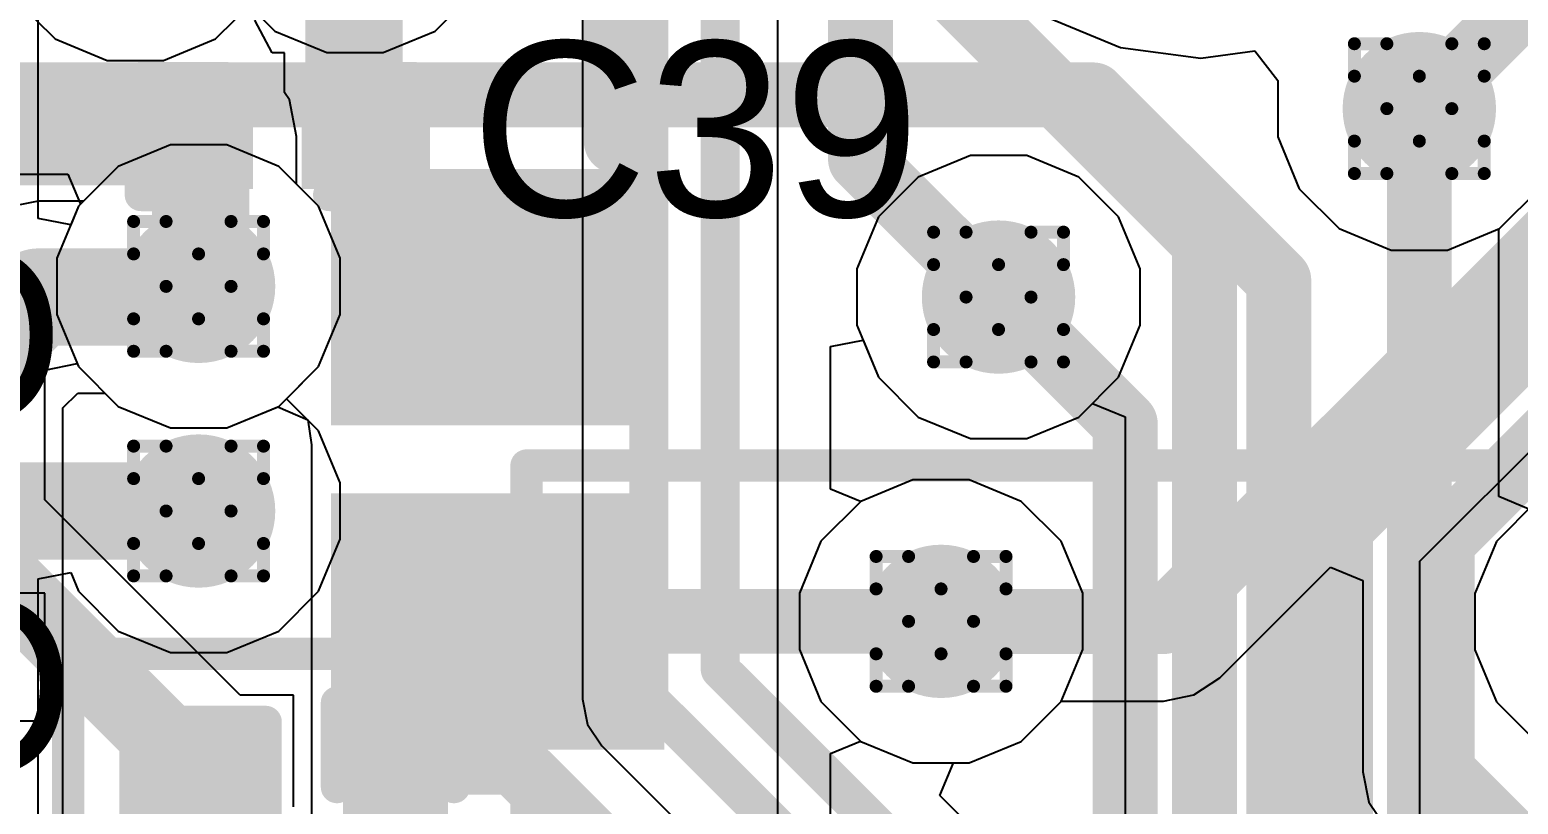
# Model space of a CAD drawing. Header units: inches. Extents: x -6 to 328, y -6 to 90.
# Drawn here: x 27.49 to 33.31, y 23.07 to 26.1 of the extents above; entities that cross this region are included whole.
import ezdxf

# ---------------------------------------------------------------- set-up
doc = ezdxf.new("R2010")
doc.units = ezdxf.units.IN
for name, color, linetype in [('Bottom Layer', 5, 'Continuous'), ('Bottom Overlay', 54, 'Continuous'), ('Bottom Paste', 16, 'Continuous'), ('Bottom Solder', 6, 'Continuous'), ('Designators', 56, 'Continuous'), ('Drill Drawing', 1, 'Continuous'), ('GND', 76, 'Continuous'), ('PWR', 16, 'Continuous'), ('Top Layer', 1, 'Continuous'), ('Top Overlay', 2, 'Continuous'), ('Top Paste', 8, 'Continuous'), ('Top Solder', 216, 'Continuous'), ('Via Holes', 16, 'Continuous')]:
    doc.layers.add(name, color=color, linetype=linetype)
doc.styles.add('Arial', font='', dxfattribs={"height": 0.2})
doc.styles.get('Arial').set_extended_font_data('Arial')

# ---------------------------------------------------------------- blocks, each defined once
blk = doc.blocks.new('R___0201_15')
at = {"layer": 'Top Layer'}
for points in [[(-0.41, 0.185), (-0.14, 0.185), (-0.14, -0.185), (-0.41, -0.185)], [(0.14, 0.185), (0.41, 0.185), (0.41, -0.185), (0.14, -0.185)]]:
    blk.add_hatch(color=1, dxfattribs=at).paths.add_polyline_path(points)
at = {"layer": 'Top Paste'}
for points in [[(-0.41, 0.185), (-0.14, 0.185), (-0.14, -0.185), (-0.41, -0.185)], [(0.14, 0.185), (0.41, 0.185), (0.41, -0.185), (0.14, -0.185)]]:
    blk.add_hatch(color=8, dxfattribs=at).paths.add_polyline_path(points)
at = {"layer": 'Top Solder'}
for points in [[(-0.465, 0.24), (-0.085, 0.24), (-0.085, -0.24), (-0.465, -0.24)], [(0.085, 0.24), (0.465, 0.24), (0.465, -0.24), (0.085, -0.24)]]:
    blk.add_hatch(color=216, dxfattribs=at).paths.add_polyline_path(points)
at = {"layer": 'Top Overlay', "const_width": 0.127}
for points in [[(0.4826, 0.254), (-0.4826, 0.254)], [(-0.4826, -0.254), (-0.4826, 0.254)], [(0.4826, -0.254), (0.4826, 0.254)], [(0.4826, -0.254), (-0.4826, -0.254)]]:
    blk.add_lwpolyline(points, dxfattribs=at)
at = {"layer": 'Top Overlay', "const_width": 0.0635}
for points in [[(-0.5143, 0.254, 1), (-0.4508, 0.254, 1)], [(-0.5143, 0.254, 1), (-0.4508, 0.254, 1)], [(0.4508, 0.254, 1), (0.5143, 0.254, 1)], [(0.4508, 0.254, 1), (0.5143, 0.254, 1)], [(-0.5143, -0.254, 1), (-0.4508, -0.254, 1)], [(-0.5143, -0.254, 1), (-0.4508, -0.254, 1)], [(0.4508, -0.254, 1), (0.5143, -0.254, 1)], [(0.4508, -0.254, 1), (0.5143, -0.254, 1)]]:
    blk.add_lwpolyline(points, format="xyb", close=True, dxfattribs=at)
blk = doc.blocks.new('M55_7013242R_B_49')
at = {"layer": 'Bottom Layer'}
for points in [[(-9.925, -2.2), (-9.125, -2.2), (-9.125, -3.3), (-9.925, -3.3)], [(-8.655, -2.2), (-7.855, -2.2), (-7.855, -3.3), (-8.655, -3.3)]]:
    blk.add_hatch(color=5, dxfattribs=at).paths.add_polyline_path(points)
at = {"layer": 'Bottom Paste'}
for points in [[(-9.925, -2.2), (-9.125, -2.2), (-9.125, -3.3), (-9.925, -3.3)], [(-8.655, -2.2), (-7.855, -2.2), (-7.855, -3.3), (-8.655, -3.3)]]:
    blk.add_hatch(color=16, dxfattribs=at).paths.add_polyline_path(points)
at = {"layer": 'Bottom Solder'}
for points in [[(-10.0266, -2.0984), (-9.0234, -2.0984), (-9.0234, -3.4016), (-10.0266, -3.4016)], [(-8.7566, -2.0984), (-7.7534, -2.0984), (-7.7534, -3.4016), (-8.7566, -3.4016)]]:
    blk.add_hatch(color=6, dxfattribs=at).paths.add_polyline_path(points)
at = {"layer": 'Bottom Overlay', "const_width": 0.254}
blk.add_lwpolyline([(-10.1346, -2.286), (-11.2014, -2.286)], dxfattribs=at)
at = {"layer": 'Bottom Overlay', "const_width": 0.127}
blk.add_lwpolyline([(-10.1981, -2.286, 1), (-10.0711, -2.286, 1)], format="xyb", close=True, dxfattribs=at)
blk = doc.blocks.new('CAP_0201_61')
at = {"layer": 'Top Layer'}
for points in [[(-0.45, 0.15), (-0.15, 0.15), (-0.15, -0.15), (-0.45, -0.15)], [(0.15, 0.15), (0.45, 0.15), (0.45, -0.15), (0.15, -0.15)]]:
    blk.add_hatch(color=1, dxfattribs=at).paths.add_polyline_path(points)
at = {"layer": 'Top Paste'}
for points in [[(-0.45, 0.15), (-0.15, 0.15), (-0.15, -0.15), (-0.45, -0.15)], [(0.15, 0.15), (0.45, 0.15), (0.45, -0.15), (0.15, -0.15)]]:
    blk.add_hatch(color=8, dxfattribs=at).paths.add_polyline_path(points)
at = {"layer": 'Top Solder'}
for points in [[(-0.505, 0.205), (-0.095, 0.205), (-0.095, -0.205), (-0.505, -0.205)], [(0.095, 0.205), (0.505, 0.205), (0.505, -0.205), (0.095, -0.205)]]:
    blk.add_hatch(color=216, dxfattribs=at).paths.add_polyline_path(points)
at = {"layer": 'Top Overlay', "const_width": 0.127}
for points in [[(-0.5334, -0.2286), (-0.5334, 0.2286)], [(-0.5334, 0.2286), (-0.2032, 0.2286)], [(0.2032, 0.2286), (0.5334, 0.2286)], [(0.5334, -0.2286), (0.5334, 0.2286)], [(-0.5334, -0.2286), (-0.2032, -0.2286)], [(0.2032, -0.2286), (0.5334, -0.2286)]]:
    blk.add_lwpolyline(points, dxfattribs=at)
at = {"layer": 'Top Overlay', "const_width": 0.0635}
for points in [[(-0.5651, 0.2286, 1), (-0.5016, 0.2286, 1)], [(-0.5651, 0.2286, 1), (-0.5016, 0.2286, 1)], [(-0.2349, 0.2286, 1), (-0.1714, 0.2286, 1)], [(0.1714, 0.2286, 1), (0.2349, 0.2286, 1)], [(0.5016, 0.2286, 1), (0.5651, 0.2286, 1)], [(0.5016, 0.2286, 1), (0.5651, 0.2286, 1)], [(-0.5651, -0.2286, 1), (-0.5016, -0.2286, 1)], [(-0.5651, -0.2286, 1), (-0.5016, -0.2286, 1)], [(-0.2349, -0.2286, 1), (-0.1714, -0.2286, 1)], [(0.1714, -0.2286, 1), (0.2349, -0.2286, 1)], [(0.5016, -0.2286, 1), (0.5651, -0.2286, 1)], [(0.5016, -0.2286, 1), (0.5651, -0.2286, 1)]]:
    blk.add_lwpolyline(points, format="xyb", close=True, dxfattribs=at)
blk = doc.blocks.new('CAP_0201_64')
at = {"layer": 'Top Layer'}
for points in [[(-0.45, 0.15), (-0.15, 0.15), (-0.15, -0.15), (-0.45, -0.15)], [(0.15, 0.15), (0.45, 0.15), (0.45, -0.15), (0.15, -0.15)]]:
    blk.add_hatch(color=1, dxfattribs=at).paths.add_polyline_path(points)
at = {"layer": 'Top Paste'}
for points in [[(-0.45, 0.15), (-0.15, 0.15), (-0.15, -0.15), (-0.45, -0.15)], [(0.15, 0.15), (0.45, 0.15), (0.45, -0.15), (0.15, -0.15)]]:
    blk.add_hatch(color=8, dxfattribs=at).paths.add_polyline_path(points)
at = {"layer": 'Top Solder'}
for points in [[(-0.505, 0.205), (-0.095, 0.205), (-0.095, -0.205), (-0.505, -0.205)], [(0.095, 0.205), (0.505, 0.205), (0.505, -0.205), (0.095, -0.205)]]:
    blk.add_hatch(color=216, dxfattribs=at).paths.add_polyline_path(points)
at = {"layer": 'Top Overlay', "const_width": 0.127}
for points in [[(-0.5334, 0.2286), (-0.5334, -0.2286)], [(-0.5334, 0.2286), (-0.2032, 0.2286)], [(0.2032, 0.2286), (0.5334, 0.2286)], [(0.5334, 0.2286), (0.5334, -0.2286)], [(-0.5334, -0.2286), (-0.2032, -0.2286)], [(0.2032, -0.2286), (0.5334, -0.2286)]]:
    blk.add_lwpolyline(points, dxfattribs=at)
at = {"layer": 'Top Overlay', "const_width": 0.0635}
for points in [[(-0.5651, 0.2286, 1), (-0.5016, 0.2286, 1)], [(-0.5651, 0.2286, 1), (-0.5016, 0.2286, 1)], [(-0.2349, 0.2286, 1), (-0.1714, 0.2286, 1)], [(0.1714, 0.2286, 1), (0.2349, 0.2286, 1)], [(0.5016, 0.2286, 1), (0.5651, 0.2286, 1)], [(0.5016, 0.2286, 1), (0.5651, 0.2286, 1)], [(-0.5651, -0.2286, 1), (-0.5016, -0.2286, 1)], [(-0.5651, -0.2286, 1), (-0.5016, -0.2286, 1)], [(-0.2349, -0.2286, 1), (-0.1714, -0.2286, 1)], [(0.1714, -0.2286, 1), (0.2349, -0.2286, 1)], [(0.5016, -0.2286, 1), (0.5651, -0.2286, 1)], [(0.5016, -0.2286, 1), (0.5651, -0.2286, 1)]]:
    blk.add_lwpolyline(points, format="xyb", close=True, dxfattribs=at)

msp = doc.modelspace()

# ---------------------------------------------------------------- hatches: boundary and pattern name
at = {"layer": 'Bottom Layer'}
h = msp.add_hatch(color=5, dxfattribs=at)
edge = h.paths.add_edge_path()
edge.add_arc((32.9234, 25.796), 0.3, 0, 360)
h = msp.add_hatch(color=5, dxfattribs=at)
edge = h.paths.add_edge_path()
edge.add_arc((28.1493, 25.1004), 0.3, 0, 360)
h = msp.add_hatch(color=5, dxfattribs=at)
edge = h.paths.add_edge_path()
edge.add_arc((31.2778, 25.0585), 0.3, 0, 360)
h = msp.add_hatch(color=5, dxfattribs=at)
edge = h.paths.add_edge_path()
edge.add_arc((28.1493, 24.2212), 0.3, 0, 360)
h = msp.add_hatch(color=5, dxfattribs=at)
edge = h.paths.add_edge_path()
edge.add_arc((31.053, 23.7894), 0.3, 0, 360)
at = {"layer": 'GND'}
h = msp.add_hatch(color=76, dxfattribs=at)
edge = h.paths.add_edge_path()
edge.add_arc((32.9234, 25.796), 0.3, 0, 360)
h = msp.add_hatch(color=76, dxfattribs=at)
edge = h.paths.add_edge_path()
edge.add_arc((28.1493, 25.1004), 0.3, 0, 360)
h = msp.add_hatch(color=76, dxfattribs=at)
edge = h.paths.add_edge_path()
edge.add_arc((31.2778, 25.0585), 0.3, 0, 360)
h = msp.add_hatch(color=76, dxfattribs=at)
edge = h.paths.add_edge_path()
edge.add_arc((28.1493, 24.2212), 0.3, 0, 360)
h = msp.add_hatch(color=76, dxfattribs=at)
edge = h.paths.add_edge_path()
edge.add_arc((31.053, 23.7894), 0.3, 0, 360)
at = {"layer": 'PWR'}
h = msp.add_hatch(color=16, dxfattribs=at)
edge = h.paths.add_edge_path()
edge.add_arc((32.9234, 25.796), 0.3, 0, 360)
h = msp.add_hatch(color=16, dxfattribs=at)
edge = h.paths.add_edge_path()
edge.add_arc((28.1493, 25.1004), 0.3, 0, 360)
h = msp.add_hatch(color=16, dxfattribs=at)
edge = h.paths.add_edge_path()
edge.add_arc((31.2778, 25.0585), 0.3, 0, 360)
h = msp.add_hatch(color=16, dxfattribs=at)
edge = h.paths.add_edge_path()
edge.add_arc((28.1493, 24.2212), 0.3, 0, 360)
h = msp.add_hatch(color=16, dxfattribs=at)
edge = h.paths.add_edge_path()
edge.add_arc((31.053, 23.7894), 0.3, 0, 360)
at = {"layer": 'Top Layer'}
h = msp.add_hatch(color=1, dxfattribs=at)
edge = h.paths.add_edge_path()
edge.add_arc((32.9234, 25.796), 0.3, 0, 360)
h = msp.add_hatch(color=1, dxfattribs=at)
edge = h.paths.add_edge_path()
edge.add_arc((28.1493, 25.1004), 0.3, 0, 360)
h = msp.add_hatch(color=1, dxfattribs=at)
edge = h.paths.add_edge_path()
edge.add_arc((31.2778, 25.0585), 0.3, 0, 360)
h = msp.add_hatch(color=1, dxfattribs=at)
edge = h.paths.add_edge_path()
edge.add_arc((28.1493, 24.2212), 0.3, 0, 360)
h = msp.add_hatch(color=1, dxfattribs=at)
edge = h.paths.add_edge_path()
edge.add_arc((31.053, 23.7894), 0.3, 0, 360)
at = {"layer": 'Via Holes'}
h = msp.add_hatch(color=7, dxfattribs=at)
edge = h.paths.add_edge_path()
edge.add_arc((32.9234, 25.796), 0.15, 0, 360)
h = msp.add_hatch(color=7, dxfattribs=at)
edge = h.paths.add_edge_path()
edge.add_arc((28.1493, 25.1004), 0.15, 0, 360)
h = msp.add_hatch(color=7, dxfattribs=at)
edge = h.paths.add_edge_path()
edge.add_arc((31.2778, 25.0585), 0.15, 0, 360)
h = msp.add_hatch(color=7, dxfattribs=at)
edge = h.paths.add_edge_path()
edge.add_arc((28.1493, 24.2212), 0.15, 0, 360)
h = msp.add_hatch(color=7, dxfattribs=at)
edge = h.paths.add_edge_path()
edge.add_arc((31.053, 23.7894), 0.15, 0, 360)

# ---------------------------------------------------------------- linework, layer by layer
at = {"layer": 'Bottom Layer'}
for p, q in [((27.2841, 25.539), (27.6385, 25.539)), ((27.6385, 25.539), (27.6871, 25.4217)), ((33.2372, 25.3264), (33.393, 25.4822)), ((27.6796, 25.4142), (27.5953, 25.2106)), ((27.6871, 25.4217), (27.6796, 25.4142)), ((33.2341, 25.3251), (33.2372, 25.3264)), ((33.2341, 24.2775), (33.2341, 25.3251)), ((27.5953, 25.2106), (27.5953, 24.9902)), ((27.5953, 24.9902), (27.6796, 24.7866)), ((27.6796, 24.7866), (27.8355, 24.6307)), ((27.8355, 24.6307), (28.0391, 24.5464)), ((28.2595, 24.5464), (28.4596, 24.6293)), ((28.4596, 24.6293), (28.5766, 24.5783)), ((28.5766, 24.5783), (28.5912, 24.4807)), ((28.0391, 24.5464), (28.2595, 24.5464)), ((28.5912, 24.4807), (28.5912, 24.3663)), ((28.5912, 24.3663), (28.5912, 24.3663)), ((28.5912, 24.3663), (28.5912, 23.2107)), ((33.3515, 24.2288), (33.2341, 24.2775)), ((28.5912, 23.2107), (28.5912, 23.2107)), ((28.5912, 23.2107), (28.5912, 23.0963)), ((28.5912, 23.0963), (28.5912, 23.0963)), ((28.5912, 23.0963), (28.5912, 21.9407))]:
    msp.add_line(p, q, dxfattribs=at)
for points, const_width in [([(27.2841, 25.8498), (31.6482, 25.8498)], 0.254), ([(31.6482, 25.8498), (32.3738, 25.1242)], 0.254), ([(32.9234, 17.8227), (32.9234, 25.796)], 0.254), ([(32.3738, 18.0265), (32.3738, 25.1242)], 0.254), ([(31.2778, 25.0585), (31.7733, 24.563)], 0.254), ([(31.7733, 22.7815), (31.7733, 24.563)], 0.254), ([(26.6391, 24.2212), (28.1493, 24.2212)], 0.381), ([(29.319, 23.7885), (29.3199, 23.7894)], 0.254), ([(29.3199, 23.7894), (31.053, 23.7894)], 0.254)]:
    msp.add_lwpolyline(points, dxfattribs=dict(at, const_width=const_width))
for points, const_width in [([(31.5847, 25.8498, 1), (31.7117, 25.8498, 1)], 0.127), ([(31.5847, 25.8498, 1), (31.7117, 25.8498, 1)], 0.127), ([(32.8599, 25.796, 1), (32.9869, 25.796, 1)], 0.127), ([(32.3103, 25.1242, 1), (32.4373, 25.1242, 1)], 0.127), ([(32.3103, 25.1242, 1), (32.4373, 25.1242, 1)], 0.127), ([(31.2143, 25.0585, 1), (31.3413, 25.0585, 1)], 0.127), ([(31.7098, 24.563, 1), (31.8368, 24.563, 1)], 0.127), ([(31.7098, 24.563, 1), (31.8368, 24.563, 1)], 0.127), ([(28.054, 24.2212, 1), (28.2445, 24.2212, 1)], 0.1905), ([(29.2555, 23.7885, 1), (29.3825, 23.7885, 1)], 0.127), ([(29.2564, 23.7894, 1), (29.3834, 23.7894, 1)], 0.127), ([(29.2564, 23.7894, 1), (29.3834, 23.7894, 1)], 0.127), ([(30.9895, 23.7894, 1), (31.1165, 23.7894, 1)], 0.127)]:
    msp.add_lwpolyline(points, format="xyb", close=True, dxfattribs=dict(at, const_width=const_width))
at = {"layer": 'Drill Drawing', "const_width": 0.0508}
for points in [[(32.6694, 25.923), (32.6694, 26.05)], [(32.6694, 26.05), (32.7964, 26.05)], [(32.7964, 26.05), (32.9234, 25.923)], [(32.9234, 25.923), (33.0504, 26.05)], [(33.0504, 26.05), (33.1774, 26.05)], [(33.1774, 25.923), (33.1774, 26.05)], [(32.6694, 25.923), (32.7964, 25.796)], [(33.0504, 25.796), (33.1774, 25.923)], [(32.6694, 25.669), (32.7964, 25.796)], [(33.0504, 25.796), (33.1774, 25.669)], [(32.6694, 25.542), (32.6694, 25.669)], [(32.7964, 25.542), (32.9234, 25.669)], [(32.9234, 25.669), (33.0504, 25.542)], [(33.1774, 25.542), (33.1774, 25.669)], [(32.6694, 25.542), (32.7964, 25.542)], [(33.0504, 25.542), (33.1774, 25.542)], [(27.8953, 25.2274), (27.8953, 25.3544)], [(27.8953, 25.3544), (28.0223, 25.3544)], [(28.0223, 25.3544), (28.1493, 25.2274)], [(28.1493, 25.2274), (28.2763, 25.3544)], [(28.2763, 25.3544), (28.4033, 25.3544)], [(28.4033, 25.2274), (28.4033, 25.3544)], [(31.0238, 25.1855), (31.0238, 25.3125)], [(31.0238, 25.3125), (31.1508, 25.3125)], [(31.1508, 25.3125), (31.2778, 25.1855)], [(31.2778, 25.1855), (31.4048, 25.3125)], [(31.4048, 25.3125), (31.5318, 25.3125)], [(31.5318, 25.1855), (31.5318, 25.3125)], [(27.8953, 25.2274), (28.0223, 25.1004)], [(28.2763, 25.1004), (28.4033, 25.2274)], [(31.0238, 25.1855), (31.1508, 25.0585)], [(31.4048, 25.0585), (31.5318, 25.1855)], [(27.8953, 24.9734), (28.0223, 25.1004)], [(28.2763, 25.1004), (28.4033, 24.9734)], [(31.0238, 24.9315), (31.1508, 25.0585)], [(31.4048, 25.0585), (31.5318, 24.9315)], [(27.8953, 24.8464), (27.8953, 24.9734)], [(28.0223, 24.8464), (28.1493, 24.9734)], [(28.1493, 24.9734), (28.2763, 24.8464)], [(28.4033, 24.8464), (28.4033, 24.9734)], [(31.0238, 24.8045), (31.0238, 24.9315)], [(31.1508, 24.8045), (31.2778, 24.9315)], [(31.2778, 24.9315), (31.4048, 24.8045)], [(31.5318, 24.8045), (31.5318, 24.9315)], [(27.8953, 24.8464), (28.0223, 24.8464)], [(28.2763, 24.8464), (28.4033, 24.8464)], [(31.0238, 24.8045), (31.1508, 24.8045)], [(31.4048, 24.8045), (31.5318, 24.8045)], [(27.8953, 24.3482), (27.8953, 24.4752)], [(27.8953, 24.4752), (28.0223, 24.4752)], [(28.0223, 24.4752), (28.1493, 24.3482)], [(28.1493, 24.3482), (28.2763, 24.4752)], [(28.2763, 24.4752), (28.4033, 24.4752)], [(28.4033, 24.3482), (28.4033, 24.4752)], [(27.8953, 24.3482), (28.0223, 24.2212)], [(28.2763, 24.2212), (28.4033, 24.3482)], [(27.8953, 24.0942), (28.0223, 24.2212)], [(28.2763, 24.2212), (28.4033, 24.0942)], [(27.8953, 23.9672), (27.8953, 24.0942)], [(28.0223, 23.9672), (28.1493, 24.0942)], [(28.1493, 24.0942), (28.2763, 23.9672)], [(28.4033, 23.9672), (28.4033, 24.0942)], [(30.799, 23.9164), (30.799, 24.0434)], [(30.799, 24.0434), (30.926, 24.0434)], [(30.926, 24.0434), (31.053, 23.9164)], [(31.053, 23.9164), (31.18, 24.0434)], [(31.18, 24.0434), (31.307, 24.0434)], [(31.307, 23.9164), (31.307, 24.0434)], [(27.8953, 23.9672), (28.0223, 23.9672)], [(28.2763, 23.9672), (28.4033, 23.9672)], [(30.799, 23.9164), (30.926, 23.7894)], [(31.18, 23.7894), (31.307, 23.9164)], [(30.799, 23.6624), (30.926, 23.7894)], [(31.18, 23.7894), (31.307, 23.6624)], [(30.799, 23.5354), (30.799, 23.6624)], [(30.926, 23.5354), (31.053, 23.6624)], [(31.053, 23.6624), (31.18, 23.5354)], [(31.307, 23.5354), (31.307, 23.6624)], [(30.799, 23.5354), (30.926, 23.5354)], [(31.18, 23.5354), (31.307, 23.5354)]]:
    msp.add_lwpolyline(points, dxfattribs=at)
at = {"layer": 'Drill Drawing', "const_width": 0.0254}
for points in [[(32.6567, 26.05, 1), (32.6821, 26.05, 1)], [(32.6567, 26.05, 1), (32.6821, 26.05, 1)], [(32.7837, 26.05, 1), (32.8091, 26.05, 1)], [(32.7837, 26.05, 1), (32.8091, 26.05, 1)], [(33.0377, 26.05, 1), (33.0631, 26.05, 1)], [(33.0377, 26.05, 1), (33.0631, 26.05, 1)], [(33.1647, 26.05, 1), (33.1901, 26.05, 1)], [(33.1647, 26.05, 1), (33.1901, 26.05, 1)], [(32.6567, 25.923, 1), (32.6821, 25.923, 1)], [(32.6567, 25.923, 1), (32.6821, 25.923, 1)], [(32.9107, 25.923, 1), (32.9361, 25.923, 1)], [(32.9107, 25.923, 1), (32.9361, 25.923, 1)], [(33.1647, 25.923, 1), (33.1901, 25.923, 1)], [(33.1647, 25.923, 1), (33.1901, 25.923, 1)], [(32.7837, 25.796, 1), (32.8091, 25.796, 1)], [(32.7837, 25.796, 1), (32.8091, 25.796, 1)], [(33.0377, 25.796, 1), (33.0631, 25.796, 1)], [(33.0377, 25.796, 1), (33.0631, 25.796, 1)], [(32.6567, 25.669, 1), (32.6821, 25.669, 1)], [(32.6567, 25.669, 1), (32.6821, 25.669, 1)], [(32.9107, 25.669, 1), (32.9361, 25.669, 1)], [(32.9107, 25.669, 1), (32.9361, 25.669, 1)], [(33.1647, 25.669, 1), (33.1901, 25.669, 1)], [(33.1647, 25.669, 1), (33.1901, 25.669, 1)], [(32.6567, 25.542, 1), (32.6821, 25.542, 1)], [(32.6567, 25.542, 1), (32.6821, 25.542, 1)], [(32.7837, 25.542, 1), (32.8091, 25.542, 1)], [(32.7837, 25.542, 1), (32.8091, 25.542, 1)], [(33.0377, 25.542, 1), (33.0631, 25.542, 1)], [(33.0377, 25.542, 1), (33.0631, 25.542, 1)], [(33.1647, 25.542, 1), (33.1901, 25.542, 1)], [(33.1647, 25.542, 1), (33.1901, 25.542, 1)], [(27.8826, 25.3544, 1), (27.908, 25.3544, 1)], [(27.8826, 25.3544, 1), (27.908, 25.3544, 1)], [(28.0096, 25.3544, 1), (28.035, 25.3544, 1)], [(28.0096, 25.3544, 1), (28.035, 25.3544, 1)], [(28.2636, 25.3544, 1), (28.289, 25.3544, 1)], [(28.2636, 25.3544, 1), (28.289, 25.3544, 1)], [(28.3906, 25.3544, 1), (28.416, 25.3544, 1)], [(28.3906, 25.3544, 1), (28.416, 25.3544, 1)], [(31.0111, 25.3125, 1), (31.0365, 25.3125, 1)], [(31.0111, 25.3125, 1), (31.0365, 25.3125, 1)], [(31.1381, 25.3125, 1), (31.1635, 25.3125, 1)], [(31.1381, 25.3125, 1), (31.1635, 25.3125, 1)], [(31.3921, 25.3125, 1), (31.4175, 25.3125, 1)], [(31.3921, 25.3125, 1), (31.4175, 25.3125, 1)], [(31.5191, 25.3125, 1), (31.5445, 25.3125, 1)], [(31.5191, 25.3125, 1), (31.5445, 25.3125, 1)], [(27.8826, 25.2274, 1), (27.908, 25.2274, 1)], [(27.8826, 25.2274, 1), (27.908, 25.2274, 1)], [(28.1366, 25.2274, 1), (28.162, 25.2274, 1)], [(28.1366, 25.2274, 1), (28.162, 25.2274, 1)], [(28.3906, 25.2274, 1), (28.416, 25.2274, 1)], [(28.3906, 25.2274, 1), (28.416, 25.2274, 1)], [(31.0111, 25.1855, 1), (31.0365, 25.1855, 1)], [(31.0111, 25.1855, 1), (31.0365, 25.1855, 1)], [(31.2651, 25.1855, 1), (31.2905, 25.1855, 1)], [(31.2651, 25.1855, 1), (31.2905, 25.1855, 1)], [(31.5191, 25.1855, 1), (31.5445, 25.1855, 1)], [(31.5191, 25.1855, 1), (31.5445, 25.1855, 1)], [(28.0096, 25.1004, 1), (28.035, 25.1004, 1)], [(28.0096, 25.1004, 1), (28.035, 25.1004, 1)], [(28.2636, 25.1004, 1), (28.289, 25.1004, 1)], [(28.2636, 25.1004, 1), (28.289, 25.1004, 1)], [(31.1381, 25.0585, 1), (31.1635, 25.0585, 1)], [(31.1381, 25.0585, 1), (31.1635, 25.0585, 1)], [(31.3921, 25.0585, 1), (31.4175, 25.0585, 1)], [(31.3921, 25.0585, 1), (31.4175, 25.0585, 1)], [(27.8826, 24.9734, 1), (27.908, 24.9734, 1)], [(27.8826, 24.9734, 1), (27.908, 24.9734, 1)], [(28.1366, 24.9734, 1), (28.162, 24.9734, 1)], [(28.1366, 24.9734, 1), (28.162, 24.9734, 1)], [(28.3906, 24.9734, 1), (28.416, 24.9734, 1)], [(28.3906, 24.9734, 1), (28.416, 24.9734, 1)], [(31.0111, 24.9315, 1), (31.0365, 24.9315, 1)], [(31.0111, 24.9315, 1), (31.0365, 24.9315, 1)], [(31.2651, 24.9315, 1), (31.2905, 24.9315, 1)], [(31.2651, 24.9315, 1), (31.2905, 24.9315, 1)], [(31.5191, 24.9315, 1), (31.5445, 24.9315, 1)], [(31.5191, 24.9315, 1), (31.5445, 24.9315, 1)], [(27.8826, 24.8464, 1), (27.908, 24.8464, 1)], [(27.8826, 24.8464, 1), (27.908, 24.8464, 1)], [(28.0096, 24.8464, 1), (28.035, 24.8464, 1)], [(28.0096, 24.8464, 1), (28.035, 24.8464, 1)], [(28.2636, 24.8464, 1), (28.289, 24.8464, 1)], [(28.2636, 24.8464, 1), (28.289, 24.8464, 1)], [(28.3906, 24.8464, 1), (28.416, 24.8464, 1)], [(28.3906, 24.8464, 1), (28.416, 24.8464, 1)], [(31.0111, 24.8045, 1), (31.0365, 24.8045, 1)], [(31.0111, 24.8045, 1), (31.0365, 24.8045, 1)], [(31.1381, 24.8045, 1), (31.1635, 24.8045, 1)], [(31.1381, 24.8045, 1), (31.1635, 24.8045, 1)], [(31.3921, 24.8045, 1), (31.4175, 24.8045, 1)], [(31.3921, 24.8045, 1), (31.4175, 24.8045, 1)], [(31.5191, 24.8045, 1), (31.5445, 24.8045, 1)], [(31.5191, 24.8045, 1), (31.5445, 24.8045, 1)], [(27.8826, 24.4752, 1), (27.908, 24.4752, 1)], [(27.8826, 24.4752, 1), (27.908, 24.4752, 1)], [(28.0096, 24.4752, 1), (28.035, 24.4752, 1)], [(28.0096, 24.4752, 1), (28.035, 24.4752, 1)], [(28.2636, 24.4752, 1), (28.289, 24.4752, 1)], [(28.2636, 24.4752, 1), (28.289, 24.4752, 1)], [(28.3906, 24.4752, 1), (28.416, 24.4752, 1)], [(28.3906, 24.4752, 1), (28.416, 24.4752, 1)], [(27.8826, 24.3482, 1), (27.908, 24.3482, 1)], [(27.8826, 24.3482, 1), (27.908, 24.3482, 1)], [(28.1366, 24.3482, 1), (28.162, 24.3482, 1)], [(28.1366, 24.3482, 1), (28.162, 24.3482, 1)], [(28.3906, 24.3482, 1), (28.416, 24.3482, 1)], [(28.3906, 24.3482, 1), (28.416, 24.3482, 1)], [(28.0096, 24.2212, 1), (28.035, 24.2212, 1)], [(28.0096, 24.2212, 1), (28.035, 24.2212, 1)], [(28.2636, 24.2212, 1), (28.289, 24.2212, 1)], [(28.2636, 24.2212, 1), (28.289, 24.2212, 1)], [(27.8826, 24.0942, 1), (27.908, 24.0942, 1)], [(27.8826, 24.0942, 1), (27.908, 24.0942, 1)], [(28.1366, 24.0942, 1), (28.162, 24.0942, 1)], [(28.1366, 24.0942, 1), (28.162, 24.0942, 1)], [(28.3906, 24.0942, 1), (28.416, 24.0942, 1)], [(28.3906, 24.0942, 1), (28.416, 24.0942, 1)], [(30.7863, 24.0434, 1), (30.8117, 24.0434, 1)], [(30.7863, 24.0434, 1), (30.8117, 24.0434, 1)], [(30.9133, 24.0434, 1), (30.9387, 24.0434, 1)], [(30.9133, 24.0434, 1), (30.9387, 24.0434, 1)], [(31.1673, 24.0434, 1), (31.1927, 24.0434, 1)], [(31.1673, 24.0434, 1), (31.1927, 24.0434, 1)], [(31.2943, 24.0434, 1), (31.3197, 24.0434, 1)], [(31.2943, 24.0434, 1), (31.3197, 24.0434, 1)], [(27.8826, 23.9672, 1), (27.908, 23.9672, 1)], [(27.8826, 23.9672, 1), (27.908, 23.9672, 1)], [(28.0096, 23.9672, 1), (28.035, 23.9672, 1)], [(28.0096, 23.9672, 1), (28.035, 23.9672, 1)], [(28.2636, 23.9672, 1), (28.289, 23.9672, 1)], [(28.2636, 23.9672, 1), (28.289, 23.9672, 1)], [(28.3906, 23.9672, 1), (28.416, 23.9672, 1)], [(28.3906, 23.9672, 1), (28.416, 23.9672, 1)], [(30.7863, 23.9164, 1), (30.8117, 23.9164, 1)], [(30.7863, 23.9164, 1), (30.8117, 23.9164, 1)], [(31.0403, 23.9164, 1), (31.0657, 23.9164, 1)], [(31.0403, 23.9164, 1), (31.0657, 23.9164, 1)], [(31.2943, 23.9164, 1), (31.3197, 23.9164, 1)], [(31.2943, 23.9164, 1), (31.3197, 23.9164, 1)], [(30.9133, 23.7894, 1), (30.9387, 23.7894, 1)], [(30.9133, 23.7894, 1), (30.9387, 23.7894, 1)], [(31.1673, 23.7894, 1), (31.1927, 23.7894, 1)], [(31.1673, 23.7894, 1), (31.1927, 23.7894, 1)], [(30.7863, 23.6624, 1), (30.8117, 23.6624, 1)], [(30.7863, 23.6624, 1), (30.8117, 23.6624, 1)], [(31.0403, 23.6624, 1), (31.0657, 23.6624, 1)], [(31.0403, 23.6624, 1), (31.0657, 23.6624, 1)], [(31.2943, 23.6624, 1), (31.3197, 23.6624, 1)], [(31.2943, 23.6624, 1), (31.3197, 23.6624, 1)], [(30.7863, 23.5354, 1), (30.8117, 23.5354, 1)], [(30.7863, 23.5354, 1), (30.8117, 23.5354, 1)], [(30.9133, 23.5354, 1), (30.9387, 23.5354, 1)], [(30.9133, 23.5354, 1), (30.9387, 23.5354, 1)], [(31.1673, 23.5354, 1), (31.1927, 23.5354, 1)], [(31.1673, 23.5354, 1), (31.1927, 23.5354, 1)], [(31.2943, 23.5354, 1), (31.3197, 23.5354, 1)], [(31.2943, 23.5354, 1), (31.3197, 23.5354, 1)]]:
    msp.add_lwpolyline(points, format="xyb", close=True, dxfattribs=at)
at = {"layer": 'GND'}
for p, q in [((27.4321, 26.2249), (27.5879, 26.069)), ((28.2156, 26.069), (28.3714, 26.2249)), ((31.4618, 26.1568), (31.7547, 26.0355)), ((27.5879, 26.069), (27.7916, 25.9847)), ((28.012, 25.9847), (28.2156, 26.069)), ((31.7547, 26.0355), (32.069, 25.9941)), ((32.069, 25.9941), (32.2798, 26.0219)), ((32.2798, 26.0219), (32.3694, 25.9062)), ((27.7916, 25.9847), (28.012, 25.9847)), ((32.3694, 25.9062), (32.3694, 25.6858)), ((32.3694, 25.6858), (32.4537, 25.4822)), ((28.0391, 25.6544), (27.8355, 25.5701)), ((28.2595, 25.6544), (28.0391, 25.6544)), ((28.4631, 25.5701), (28.2595, 25.6544)), ((31.1676, 25.6125), (30.964, 25.5282)), ((31.388, 25.6125), (31.1676, 25.6125)), ((31.5916, 25.5282), (31.388, 25.6125)), ((27.8355, 25.5701), (27.6994, 25.434)), ((28.6189, 25.4142), (28.4631, 25.5701)), ((30.964, 25.5282), (30.8082, 25.3723)), ((31.7475, 25.3723), (31.5916, 25.5282)), ((32.4537, 25.4822), (32.6095, 25.3264)), ((33.2372, 25.3264), (33.393, 25.4822)), ((27.5214, 25.434), (27.3777, 25.4054)), ((27.6994, 25.434), (27.5214, 25.434)), ((28.7033, 25.2106), (28.6189, 25.4142)), ((30.8082, 25.3723), (30.7238, 25.1687)), ((31.8318, 25.1687), (31.7475, 25.3723)), ((32.6095, 25.3264), (32.8132, 25.242)), ((33.0336, 25.242), (33.2372, 25.3264)), ((28.7033, 24.9902), (28.7033, 25.2106)), ((32.8132, 25.242), (33.0336, 25.242)), ((30.7238, 25.1687), (30.7238, 24.9483)), ((31.8318, 24.9483), (31.8318, 25.1687)), ((28.6189, 24.7866), (28.7033, 24.9902)), ((30.7238, 24.9483), (30.8082, 24.7447)), ((31.7475, 24.7447), (31.8318, 24.9483)), ((28.4631, 24.6307), (28.6189, 24.7866)), ((30.8082, 24.7447), (30.964, 24.5888)), ((31.5916, 24.5888), (31.7475, 24.7447)), ((27.6185, 24.6245), (27.677, 24.683)), ((27.677, 24.683), (27.7832, 24.683)), ((27.7832, 24.683), (27.8355, 24.6307)), ((27.6185, 21.318), (27.6185, 24.6245)), ((27.8355, 24.6307), (28.0391, 24.5464)), ((28.2595, 24.5464), (28.4631, 24.6307)), ((30.964, 24.5888), (31.1676, 24.5045)), ((31.388, 24.5045), (31.5916, 24.5888)), ((28.0391, 24.5464), (28.2595, 24.5464)), ((31.1676, 24.5045), (31.388, 24.5045)), ((30.9428, 24.3434), (30.7392, 24.2591)), ((31.1632, 24.3434), (30.9428, 24.3434)), ((31.3668, 24.2591), (31.1632, 24.3434)), ((30.7392, 24.2591), (30.5833, 24.1032)), ((31.5226, 24.1032), (31.3668, 24.2591)), ((33.3808, 24.2582), (33.2249, 24.1023)), ((30.5833, 24.1032), (30.499, 23.8996)), ((31.607, 23.8996), (31.5226, 24.1032)), ((33.2249, 24.1023), (33.1406, 23.8987)), ((30.499, 23.8996), (30.499, 23.6792)), ((31.607, 23.6792), (31.607, 23.8996)), ((33.1406, 23.8987), (33.1406, 23.6783)), ((30.499, 23.6792), (30.5833, 23.4756)), ((31.5226, 23.4756), (31.607, 23.6792)), ((33.1406, 23.6783), (33.2249, 23.4747)), ((30.5833, 23.4756), (30.7392, 23.3198)), ((31.3668, 23.3198), (31.5226, 23.4756)), ((33.2249, 23.4747), (33.3808, 23.3188)), ((30.7392, 23.3198), (30.9428, 23.2354)), ((31.1632, 23.2354), (31.3668, 23.3198)), ((30.9428, 23.2354), (31.1632, 23.2354))]:
    msp.add_line(p, q, dxfattribs=at)
at = {"layer": 'GND', "const_width": 0.381}
for points in [[(28.1074, 25.0585), (28.1493, 25.1004)], [(27.243, 24.78), (27.5214, 25.0585)], [(27.5214, 25.0585), (28.1074, 25.0585)]]:
    msp.add_lwpolyline(points, dxfattribs=at)
at = {"layer": 'GND', "const_width": 0.1905}
for points in [[(28.054, 25.1004, 1), (28.2445, 25.1004, 1)], [(27.4262, 25.0585, 1), (27.6167, 25.0585, 1)], [(27.4262, 25.0585, 1), (27.6167, 25.0585, 1)], [(28.0121, 25.0585, 1), (28.2026, 25.0585, 1)], [(28.0121, 25.0585, 1), (28.2026, 25.0585, 1)]]:
    msp.add_lwpolyline(points, format="xyb", close=True, dxfattribs=at)
at = {"layer": 'PWR'}
for p, q in [((27.5224, 25.3665), (27.5224, 27.7772)), ((30.4137, 26.3591), (30.4137, 21.9301)), ((28.2916, 26.2554), (28.4475, 26.0996)), ((29.0751, 26.0996), (29.231, 26.2554)), ((28.4475, 26.0996), (28.6511, 26.0152)), ((28.8715, 26.0152), (29.0751, 26.0996)), ((28.6511, 26.0152), (28.8715, 26.0152)), ((28.0391, 25.6544), (27.8355, 25.5701)), ((28.2595, 25.6544), (28.0391, 25.6544)), ((28.4631, 25.5701), (28.2595, 25.6544)), ((27.8355, 25.5701), (27.6796, 25.4142)), ((28.6189, 25.4142), (28.4631, 25.5701)), ((27.6796, 25.4142), (27.6494, 25.3412)), ((28.7033, 25.2106), (28.6189, 25.4142)), ((27.6494, 25.3412), (27.5224, 25.3665)), ((28.7033, 24.9902), (28.7033, 25.2106)), ((32.9258, 24.0252), (34.1005, 25.1999)), ((28.6189, 24.7866), (28.7033, 24.9902)), ((30.6209, 24.865), (30.7479, 24.8902)), ((30.6209, 24.3067), (30.6209, 24.865)), ((30.7479, 24.8902), (30.8082, 24.7447)), ((28.4932, 24.6608), (28.6189, 24.7866)), ((30.8082, 24.7447), (30.964, 24.5888)), ((28.6189, 24.535), (28.4932, 24.6608)), ((31.5916, 24.5888), (31.6454, 24.6426)), ((31.6454, 24.6426), (31.7724, 24.59)), ((30.964, 24.5888), (31.1676, 24.5045)), ((31.388, 24.5045), (31.5916, 24.5888)), ((31.7724, 24.59), (31.7724, 17.4614)), ((28.7033, 24.3314), (28.6189, 24.535)), ((31.1676, 24.5045), (31.388, 24.5045)), ((30.9428, 24.3434), (30.7392, 24.2591)), ((31.1632, 24.3434), (30.9428, 24.3434)), ((31.3668, 24.2591), (31.1632, 24.3434)), ((28.7033, 24.111), (28.7033, 24.3314)), ((30.7382, 24.2581), (30.6209, 24.3067)), ((30.7392, 24.2591), (30.7382, 24.2581)), ((31.5226, 24.1032), (31.3668, 24.2591)), ((33.3808, 24.2582), (33.2249, 24.1023)), ((28.6189, 23.9074), (28.7033, 24.111)), ((31.607, 23.8996), (31.5226, 24.1032)), ((33.2249, 24.1023), (33.1406, 23.8987)), ((32.9258, 18.2449), (32.9258, 24.0252)), ((27.5224, 23.9552), (27.6494, 23.9804)), ((27.5224, 20.2767), (27.5224, 23.9552)), ((27.6494, 23.9804), (27.6796, 23.9074)), ((27.6796, 23.9074), (27.8355, 23.7516)), ((28.4631, 23.7516), (28.6189, 23.9074)), ((31.607, 23.6792), (31.607, 23.8996)), ((33.1406, 23.8987), (33.1406, 23.6783)), ((27.8355, 23.7516), (28.0391, 23.6672)), ((28.2595, 23.6672), (28.4631, 23.7516)), ((28.0391, 23.6672), (28.2595, 23.6672)), ((31.5226, 23.4756), (31.607, 23.6792)), ((33.1406, 23.6783), (33.2249, 23.4747)), ((31.3668, 23.3198), (31.5226, 23.4756)), ((33.2249, 23.4747), (33.3808, 23.3188)), ((30.6209, 23.2721), (30.7382, 23.3207)), ((30.7382, 23.3207), (30.7392, 23.3198)), ((30.7392, 23.3198), (30.9428, 23.2354)), ((31.1632, 23.2354), (31.3668, 23.3198)), ((30.6209, 21.9301), (30.6209, 23.2721)), ((30.9428, 23.2354), (31.1632, 23.2354))]:
    msp.add_line(p, q, dxfattribs=at)
at = {"layer": 'PWR', "const_width": 0.254}
for points in [[(29.0775, 28.2787), (32.0832, 25.2731)], [(32.615, 24.1539), (33.8808, 25.4196)], [(32.0832, 17.4614), (32.0832, 25.2731)], [(32.615, 18.1161), (32.615, 24.1539)]]:
    msp.add_lwpolyline(points, dxfattribs=at)
at = {"layer": 'PWR', "const_width": 0.127}
for points in [[(32.0197, 25.2731, 1), (32.1467, 25.2731, 1)], [(32.0197, 25.2731, 1), (32.1467, 25.2731, 1)], [(32.5515, 24.1539, 1), (32.6785, 24.1539, 1)], [(32.5515, 24.1539, 1), (32.6785, 24.1539, 1)]]:
    msp.add_lwpolyline(points, format="xyb", close=True, dxfattribs=at)
at = {"layer": 'Top Layer'}
for p, q in [((29.651, 28.4344), (29.651, 23.4855)), ((28.4375, 26.0146), (28.3696, 26.1416)), ((28.4852, 26.0146), (28.4375, 26.0146)), ((28.4852, 25.8592), (28.4852, 26.0146)), ((28.5043, 25.8305), (28.4852, 25.8592)), ((28.5329, 25.6868), (28.5043, 25.8305)), ((28.5329, 25.5003), (28.5329, 25.6868)), ((28.6189, 25.4142), (28.5329, 25.5003)), ((28.7033, 25.2106), (28.6189, 25.4142)), ((28.7033, 24.9902), (28.7033, 25.2106)), ((28.6189, 24.7866), (28.7033, 24.9902)), ((27.5478, 24.773), (27.6748, 24.7983)), ((27.6748, 24.7983), (27.6796, 24.7866)), ((27.5478, 24.2647), (27.5478, 24.773)), ((27.6796, 24.7866), (27.8355, 24.6307)), ((28.4631, 24.6307), (28.6189, 24.7866)), ((27.8355, 24.6307), (28.0391, 24.5464)), ((28.2595, 24.5464), (28.4631, 24.6307)), ((28.0391, 24.5464), (28.2595, 24.5464)), ((28.3117, 23.5008), (27.5478, 24.2647)), ((32.1427, 23.5687), (32.5754, 24.0014)), ((32.5754, 24.0014), (32.7024, 23.9488)), ((32.7024, 23.9488), (32.7024, 23.2009)), ((27.5478, 23.8998), (24.3018, 23.8998)), ((27.5478, 23.3998), (27.5478, 23.8998)), ((32.0419, 23.5014), (32.1427, 23.5687)), ((28.5202, 23.5008), (28.3117, 23.5008)), ((28.5202, 23.0633), (28.5202, 23.5008)), ((29.651, 23.4855), (29.6707, 23.3864)), ((31.3668, 23.3198), (31.5226, 23.4756)), ((31.5226, 23.4756), (31.5235, 23.4777)), ((31.5235, 23.4777), (31.923, 23.4777)), ((31.923, 23.4777), (32.0419, 23.5014)), ((24.3018, 23.3998), (27.5478, 23.3998)), ((29.6707, 23.3864), (29.7269, 23.3024)), ((29.7269, 23.3024), (30.9556, 22.0737)), ((31.1632, 23.2354), (31.3668, 23.3198)), ((31.0485, 23.1084), (31.1011, 23.2354)), ((31.1011, 23.2354), (31.1632, 23.2354)), ((32.7024, 23.2009), (32.726, 23.0819)), ((31.6771, 22.4798), (31.0485, 23.1084)), ((32.726, 23.0819), (32.7934, 22.9811))]:
    msp.add_line(p, q, dxfattribs=at)
for points, const_width in [([(30.1894, 23.6012), (30.1894, 28.6574)], 0.1524), ([(29.91, 23.4855), (29.91, 28.5417)], 0.1524), ([(30.738, 25.5983), (30.738, 28.4882)], 0.254), ([(28.7574, 25.6868), (28.7574, 26.5716)], 0.381), ([(32.9234, 25.796), (33.4998, 26.3724)], 0.254), ([(31.923, 23.7885), (34.0327, 25.8982)], 0.254), ([(25.92, 25.6868), (28.1574, 25.6868)], 0.381), ([(28.1574, 25.1085), (28.1574, 25.6868)], 0.381), ([(33.0132, 24.1019), (34.5618, 25.6505)], 0.254), ([(30.738, 25.5983), (31.2778, 25.0585)], 0.254), ([(27.2721, 24.0642), (28.1248, 23.2116)], 0.3048), ([(33.0132, 23.2009), (33.0132, 24.1019)], 0.254), ([(31.053, 23.7894), (31.0539, 23.7885)], 0.254), ([(31.0539, 23.7885), (31.923, 23.7885)], 0.254), ([(30.1894, 23.6012), (31.494, 22.2967)], 0.1524), ([(29.91, 23.4855), (31.2146, 22.1809)], 0.1524), ([(28.1248, 23.2054), (28.1248, 23.2116)], 0.3048), ([(28.9194, 23.238), (29.3842, 23.238)], 0.254), ([(29.3842, 23.238), (30.411, 22.2112)], 0.254), ([(33.0132, 23.2009), (33.6946, 22.5194)], 0.254)]:
    msp.add_lwpolyline(points, dxfattribs=dict(at, const_width=const_width))
for points, const_width in [([(32.8599, 25.796, 1), (32.9869, 25.796, 1)], 0.127), ([(28.0621, 25.6868, 1), (28.2526, 25.6868, 1)], 0.1905), ([(28.0621, 25.6868, 1), (28.2526, 25.6868, 1)], 0.1905), ([(28.6621, 25.6868, 1), (28.8526, 25.6868, 1)], 0.1905), ([(30.6745, 25.5983, 1), (30.8015, 25.5983, 1)], 0.127), ([(30.6745, 25.5983, 1), (30.8015, 25.5983, 1)], 0.127), ([(28.0621, 25.1085, 1), (28.2526, 25.1085, 1)], 0.1905), ([(31.2143, 25.0585, 1), (31.3413, 25.0585, 1)], 0.127), ([(32.9497, 24.1019, 1), (33.0767, 24.1019, 1)], 0.127), ([(32.9497, 24.1019, 1), (33.0767, 24.1019, 1)], 0.127), ([(30.9895, 23.7894, 1), (31.1165, 23.7894, 1)], 0.127), ([(30.9904, 23.7885, 1), (31.1174, 23.7885, 1)], 0.127), ([(30.9904, 23.7885, 1), (31.1174, 23.7885, 1)], 0.127), ([(31.8595, 23.7885, 1), (31.9865, 23.7885, 1)], 0.127), ([(31.8595, 23.7885, 1), (31.9865, 23.7885, 1)], 0.127), ([(30.1513, 23.6012, 1), (30.2275, 23.6012, 1)], 0.0762), ([(30.1513, 23.6012, 1), (30.2275, 23.6012, 1)], 0.0762), ([(29.8719, 23.4855, 1), (29.9481, 23.4855, 1)], 0.0762), ([(29.8719, 23.4855, 1), (29.9481, 23.4855, 1)], 0.0762), ([(28.0486, 23.2116, 1), (28.201, 23.2116, 1)], 0.1524), ([(28.0486, 23.2116, 1), (28.201, 23.2116, 1)], 0.1524), ([(28.0486, 23.2054, 1), (28.201, 23.2054, 1)], 0.1524), ([(28.8559, 23.238, 1), (28.9829, 23.238, 1)], 0.127), ([(29.3207, 23.238, 1), (29.4477, 23.238, 1)], 0.127), ([(29.3207, 23.238, 1), (29.4477, 23.238, 1)], 0.127), ([(32.9497, 23.2009, 1), (33.0767, 23.2009, 1)], 0.127), ([(32.9497, 23.2009, 1), (33.0767, 23.2009, 1)], 0.127)]:
    msp.add_lwpolyline(points, format="xyb", close=True, dxfattribs=dict(at, const_width=const_width))
at = {"layer": 'Top Overlay', "const_width": 0.127}
for points in [[(29.4321, 24.399), (33.6287, 24.399)], [(29.4321, 23.6624), (29.4321, 24.399)], [(27.6394, 23.6624), (29.4321, 23.6624)], [(27.6394, 20.9446), (27.6394, 23.6624)], [(29.4321, 20.9446), (29.4321, 23.6624)]]:
    msp.add_lwpolyline(points, dxfattribs=at)
at = {"layer": 'Top Overlay', "const_width": 0.0635}
for points in [[(29.4004, 24.399, 1), (29.4639, 24.399, 1)], [(29.4004, 24.399, 1), (29.4639, 24.399, 1)], [(27.6076, 23.6624, 1), (27.6711, 23.6624, 1)], [(27.6076, 23.6624, 1), (27.6711, 23.6624, 1)], [(29.4004, 23.6624, 1), (29.4639, 23.6624, 1)], [(29.4004, 23.6624, 1), (29.4639, 23.6624, 1)], [(29.4004, 23.6624, 1), (29.4639, 23.6624, 1)]]:
    msp.add_lwpolyline(points, format="xyb", close=True, dxfattribs=at)

# ---------------------------------------------------------------- block references
for name, p, rotation in [('M55_7013242R_B_49', (32.069, 15.5335), 270), ('CAP_0201_64', (28.9194, 22.938), 90), ('R___0201_15', (28.1574, 22.913), 270)]:
    msp.add_blockref(name, p, dxfattribs=dict(rotation=rotation))
msp.add_blockref('CAP_0201_61', (28.4574, 25.6868))

# ---------------------------------------------------------------- texts
at = {"layer": 'Bottom Overlay', "style": 'Arial', "text_generation_flag": 2}
for s, p in [('C17', (27.6278, 24.5644)), ('C14', (27.6682, 23.1926))]:
    msp.add_text(s, height=0.6858, dxfattribs=at).set_placement(p)
at = {"layer": 'Designators', "style": 'Arial'}
msp.add_text('C39', height=0.6858, dxfattribs=at).set_placement((29.2133, 25.3736))

doc.saveas('drawing.dxf')
